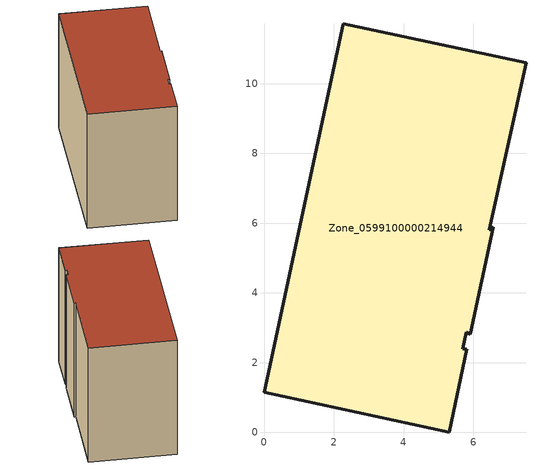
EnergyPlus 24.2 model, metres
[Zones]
Zone_0599100000214944
 floor ground (C_G): 6.46,5.8 6.57,5.88 5.91,2.81 5.81,2.86 5.7,2.4 5.82,2.38 5.31,0 0,1.14 2.27,11.71 7.51,10.59 z0
 wall outside (C_F): 5.91,2.81 6.57,5.88 6.46,5.8 7.51,10.59 2.27,11.71 0,1.14 5.31,0 5.82,2.38 5.7,2.4 5.81,2.86 5.91,2.81 z0:8.15
 roof outside (C_R): 6.57,5.88 6.46,5.8 7.51,10.59 2.27,11.71 0,1.14 5.31,0 5.82,2.38 5.7,2.4 5.81,2.86 5.91,2.81 z8.15
[BUILDING]
Pand.0599100000214944: North Axis=0; Terrain=City; Loads Convergence Tolerance Value=0.04; Temperature Convergence Tolerance Value=0.4; Solar Distribution=FullExterior; Maximum Number of Warmup Days=25; Minimum Number of Warmup Days=1
[Site:Location]
Rotterdam.The.Hague.AP_ZH_NLD Design_Conditions: Latitude=51.96; Longitude=4.45; Time Zone=1; Elevation=-4.5
[SITE:GROUNDTEMPERATURE:BUILDINGSURFACE]
18, 18, 18, 18, 18, 18, 18, 18, 18, 18, 18, 18
[MATERIAL] Thermal Absorptance=0.9; Solar Absorptance=0.7; Visible Absorptance=0.7
Name | Roughness | Thickness | Conductivity | Density | Specific Heat
G.TC.1975-1991 | MediumSmooth | 0.15 | 0.288461 | 540 | 1210
F.TC.1975-1991 | Rough | 0.3 | 0.230769 | 1920 | 840
R.TC.1975-1991 | MediumRough | 0.2 | 0.153846 | 1500 | 1000
[CONSTRUCTION]
C_G: G.TC.1975-1991
C_F: F.TC.1975-1991
C_R: R.TC.1975-1991
[ZONE]
Zone_0599100000214944: Type=1; Multiplier=1; Ceiling Height=Autocalculate; Volume=Autocalculate; Floor Area=autocalculate; Part of Total Floor Area=Yes
[ZONEINFILTRATION:DESIGNFLOWRATE]
Infil_Zone_0599100000214944: Zone or ZoneList or Space or SpaceList=Zone_0599100000214944; Schedule=AlwaysOn; Design Flow Rate Calculation Method=Flow/Area; Flow Rate per Floor Area=0.003; Constant Term Coefficient=1; Temperature Term Coefficient=0; Velocity Term Coefficient=0; Velocity Squared Term Coefficient=0
[HVACTEMPLATE:ZONE:IDEALLOADSAIRSYSTEM]
Zone_0599100000214944: Maximum Heating Supply Air Temperature=50; Minimum Cooling Supply Air Temperature=13; Maximum Heating Supply Air Humidity Ratio=0.0156; Minimum Cooling Supply Air Humidity Ratio=0.0077; Heating Limit=NoLimit; Cooling Limit=NoLimit; Dehumidification Control Type=ConstantSensibleHeatRatio; Cooling Sensible Heat Ratio=0.7; Dehumidification Setpoint=60; Humidification Control Type=None; Humidification Setpoint=30; Outdoor Air Method=None; Outdoor Air Flow Rate per Person=0.00944; Outdoor Air Flow Rate per Zone Floor Area=0; Outdoor Air Flow Rate per Zone=0; Demand Controlled Ventilation Type=None; Outdoor Air Economizer Type=NoEconomizer; Heat Recovery Type=None; Sensible Heat Recovery Effectiveness=0.7; Latent Heat Recovery Effectiveness=0.65
[ZONECONTROL:THERMOSTAT]
ThermostatControl_Zone_0599100000214944: Zone or ZoneList=Zone_0599100000214944; Control Type Schedule=DualSetpointControlType; Control 1=Thermostat_Zone_0599100000214944; Temperature Difference Between Cutout And Setpoint=0
[THERMOSTATSETPOINT:DUALSETPOINT]
Thermostat_Zone_0599100000214944: Heating Setpoint Temperature Schedule=HeatingSetpoint_Zone_0599100000214944; Cooling Setpoint Temperature Schedule=CoolingSetpoint_Zone_0599100000214944
[SCHEDULE:COMPACT]
HeatingSetpoint_Zone_0599100000214944: Through: 12/31, For: AllDays, Until: 24:00, 21
CoolingSetpoint_Zone_0599100000214944: Through: 12/31, For: AllDays, Until: 24:00, 24
DualSetpointControlType: Through: 12/31, For: AllDays, Until: 24:00, 4
AlwaysOn: Through: 12/31, For: AllDays, Until: 24:00, 1
